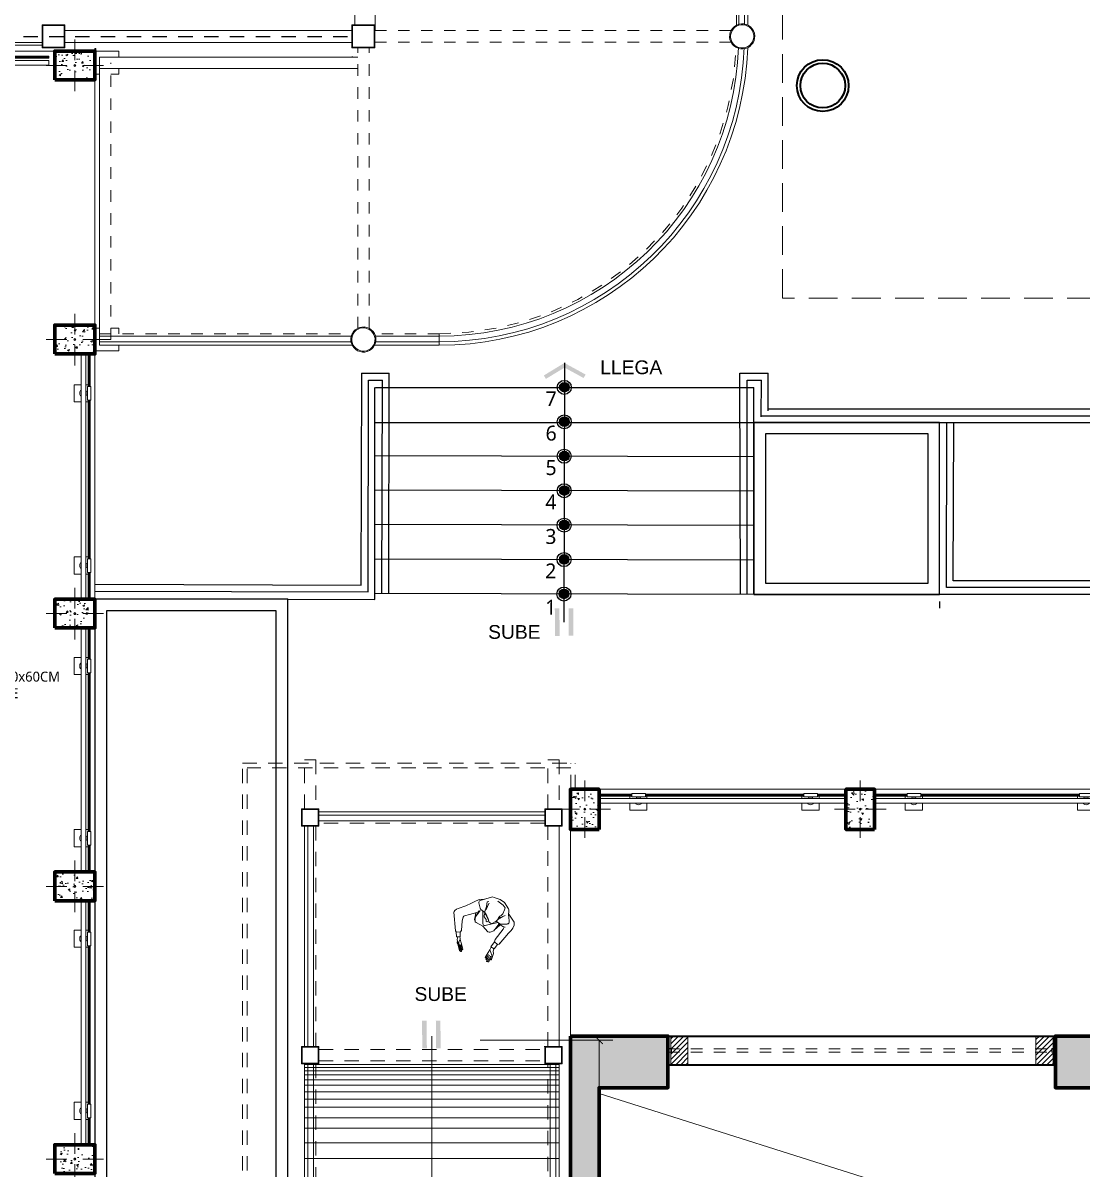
# Model space of a CAD drawing. Header units: metres. Extents: x 28 to 148, y 23 to 113.
# Drawn here: x 48.22 to 57.45, y 42.94 to 52.92 of the extents above; entities that cross this region are included whole.
import ezdxf
from ezdxf.enums import TextEntityAlignment as Align

# ---------------------------------------------------------------- set-up
doc = ezdxf.new("R2010")
doc.units = ezdxf.units.M
for name, pattern in [('CONTINUA', [0]), ('DASHED2', [0.375, 0.25, -0.125]), ('HIDDEN2', [0.1875, 0.125, -0.0625])]:
    doc.linetypes.add(name, pattern=pattern)
doc.layers.add('01', color=7, linetype='Continuous', lineweight=5, true_color=0xcc6600)
doc.layers.add('Structural - Combined_Pen_No__161', color=7, linetype='Continuous', lineweight=13, true_color=0x6a6a6a)
for name, color, linetype, lineweight in [('04', 135, 'Continuous', 40), ('A-FLOR-HRAL', 11, 'Continuous', 9), ('A-TRAZO', 7, 'Continuous', 5), ('COLUMNAS 50', 32, 'Continuous', 70), ('COLUMNETASSS', 211, 'Continuous', 20), ('cotas', 7, 'Continuous', 5), ('Equipamiento SR', 23, 'Continuous', 0), ('flechas', 180, 'Continuous', 15), ('GRAF-01', 142, 'Continuous', 13), ('GRAFO 0 BLANCO', 7, 'Continuous', 0), ('GRAFO 02', 7, 'Continuous', 20), ('letras sr', 7, 'Continuous', 5), ('linea 001', 252, 'Continuous', 0), ('MK-LINEAS GENERALES', 7, 'Continuous', 0), ('muro bajo', 191, 'Continuous', 40), ('Proyeccciones', 1, 'DASHED2', 18), ('proyecciones', 1, 'DASHED2', 5), ('Vanos', 140, 'Continuous', 5)]:
    doc.layers.add(name, color=color, linetype=linetype, lineweight=lineweight)
doc.styles.add('Generales', font='trebuc.ttf', dxfattribs={"height": 0.1})
doc.styles.add('GENERATED_STYLE_2', font='arial.ttf')
doc.styles.add('Roberto', font='arial.ttf', dxfattribs={"width": 1.5})
doc.styles.add('Santa Rosa 1 50', font='trebuc.ttf')
doc.dimstyles.new('1EJESB', dxfattribs={"dimscale": 0, "dimtxt": 0.13, "dimasz": 0.0655, "dimexe": 0.12, "dimexo": 0.12, "dimgap": 0.0755, "dimtad": 1, "dimzin": 4, "dimdsep": 46, "dimtxsty": 'Roberto', "dimblk": 'ARCHTICK', "dimcen": 0.065, "dimclrd": 7, "dimclre": 251, "dimclrt": 7, "dimaunit": 1, "dimadec": 0, "dimazin": 1, "dimtfac": 1, "dimtix": 1, "dimtofl": 0, "dimtmove": 0, "dimatfit": 3, "dimldrblk": 'ARROW', "dimfxl": 1, "dimtolj": 1, "dimtzin": 4, "dimlwd": 9, "dimlwe": 9, "dimarcsym": 0})

# ---------------------------------------------------------------- blocks, each defined once
blk = doc.blocks.new('mujerdepieplanta2')
for p, q in [((-0.026, 0.137), (-0.095, 0.113)), ((0.025, 0.137), (-0.026, 0.137)), ((0.081, 0.117), (0.025, 0.137)), ((0.099, 0.112), (0.081, 0.117)), ((0.171, 0.012), (0.099, 0.112)), ((-0.234, 0.021), (-0.241, -0.009)), ((-0.216, 0.043), (-0.234, 0.021)), ((-0.127, 0.075), (-0.216, 0.043)), ((-0.142, 0.058), (-0.176, 0.018)), ((-0.137, 0.06), (-0.142, 0.058)), ((-0.105, 0.105), (-0.137, 0.06)), ((-0.124, 0.075), (-0.127, 0.075)), ((-0.107, 0.043), (-0.097, 0.022)), ((-0.097, 0.022), (-0.082, -0.015)), ((-0.082, 0.001), (-0.079, -0.018)), ((-0.07, 0.082), (-0.079, 0.042)), ((-0.079, 0.042), (-0.077, 0.019)), ((-0.077, 0.019), (-0.072, 0.006)), ((-0.072, 0.006), (-0.072, -0.015)), ((-0.063, 0.103), (-0.07, 0.082)), ((-0.033, 0.11), (-0.063, 0.103)), ((0.032, 0.11), (-0.033, 0.11)), ((0.074, -0.015), (0.081, 0.006)), ((0.085, 0.019), (0.081, 0.006)), ((0.081, -0.018), (0.088, 0.001)), ((0.088, 0.042), (0.085, 0.019)), ((0.088, 0.001), (0.101, 0.022)), ((0.099, 0.055), (0.111, 0.043)), ((0.101, 0.022), (0.111, 0.043)), ((0.184, 0.013), (0.145, 0.05)), ((0.211, -0.034), (0.184, 0.013)), ((-0.241, -0.009), (-0.242, -0.037)), ((-0.242, -0.037), (-0.237, -0.075)), ((-0.237, -0.075), (-0.23, -0.215)), ((-0.176, -0.048), (-0.164, -0.054)), ((-0.174, -0.011), (-0.128, -0.049)), ((-0.174, -0.074), (-0.167, -0.052)), ((-0.171, -0.2), (-0.174, -0.074)), ((-0.164, -0.054), (-0.153, -0.056)), ((-0.132, -0.058), (-0.153, -0.056)), ((-0.132, -0.058), (-0.116, -0.065)), ((-0.11, -0.13), (-0.124, -0.062)), ((-0.116, -0.065), (-0.103, -0.055)), ((-0.115, -0.054), (-0.072, -0.054)), ((-0.11, -0.061), (-0.11, -0.105)), ((-0.11, -0.105), (-0.11, -0.13)), ((-0.079, -0.018), (-0.079, -0.022)), ((-0.079, -0.022), (-0.075, -0.034)), ((-0.072, -0.015), (-0.075, -0.024)), ((-0.075, -0.024), (-0.075, -0.034)), ((-0.075, -0.034), (-0.072, -0.054)), ((-0.072, -0.054), (-0.067, -0.065)), ((-0.067, -0.065), (-0.053, -0.101)), ((-0.053, -0.101), (-0.026, -0.103)), ((-0.026, -0.103), (0.014, -0.078)), ((0.004, -0.083), (-0.026, -0.103)), ((-0.016, -0.098), (-0.016, -0.098)), ((-0.016, -0.098), (-0.012, -0.098)), ((-0.016, -0.098), (-0.012, -0.098)), ((-0.012, -0.098), (-0.005, -0.112)), ((0.004, -0.083), (0.058, -0.051)), ((0.004, -0.083), (0.014, -0.078)), ((0.004, -0.112), (0.014, -0.098)), ((0.014, -0.078), (0.051, -0.061)), ((0.045, -0.092), (0.014, -0.098)), ((0.045, -0.092), (0.052, -0.082)), ((0.051, -0.061), (0.064, -0.059)), ((0.052, -0.082), (0.058, -0.068)), ((0.058, -0.068), (0.059, -0.06)), ((0.064, -0.059), (0.071, -0.048)), ((0.067, -0.054), (0.114, -0.054)), ((0.071, -0.048), (0.075, -0.034)), ((0.074, -0.015), (0.075, -0.024)), ((0.075, -0.024), (0.081, -0.018)), ((0.075, -0.024), (0.075, -0.034)), ((0.112, -0.066), (0.112, -0.105)), ((0.112, -0.13), (0.123, -0.078)), ((0.112, -0.105), (0.112, -0.13)), ((0.118, -0.142), (0.133, -0.109)), ((0.126, -0.101), (0.172, -0.158)), ((0.168, -0.015), (0.127, -0.049)), ((0.224, -0.061), (0.211, -0.034)), ((0.251, -0.113), (0.224, -0.061)), ((-0.231, -0.202), (-0.23, -0.215)), ((-0.23, -0.215), (-0.218, -0.226)), ((-0.179, -0.222), (-0.218, -0.226)), ((-0.179, -0.222), (-0.18, -0.282)), ((-0.179, -0.222), (-0.171, -0.2)), ((-0.11, -0.13), (-0.11, -0.142)), ((-0.11, -0.142), (-0.091, -0.173)), ((-0.071, -0.183), (0.001, -0.172)), ((-0.005, -0.112), (0.004, -0.112)), ((0.074, -0.183), (0.001, -0.172)), ((0.094, -0.173), (0.106, -0.168)), ((0.095, -0.173), (0.112, -0.142)), ((0.106, -0.168), (0.118, -0.142)), ((0.112, -0.13), (0.112, -0.142)), ((0.172, -0.158), (0.202, -0.198)), ((0.205, -0.216), (0.193, -0.251)), ((0.296, -0.179), (0.251, -0.113)), ((0.303, -0.195), (0.296, -0.179)), ((0.309, -0.215), (0.303, -0.195)), ((-0.241, -0.317), (-0.251, -0.347)), ((-0.226, -0.301), (-0.241, -0.317)), ((-0.237, -0.34), (-0.191, -0.31)), ((-0.217, -0.279), (-0.226, -0.301)), ((-0.218, -0.226), (-0.22, -0.279)), ((-0.22, -0.279), (-0.18, -0.282)), ((-0.194, -0.341), (-0.191, -0.31)), ((-0.191, -0.31), (-0.19, -0.304)), ((-0.19, -0.304), (-0.187, -0.282)), ((0.193, -0.251), (0.14, -0.328)), ((0.14, -0.328), (0.141, -0.349)), ((0.186, -0.367), (0.305, -0.234)), ((-0.251, -0.347), (-0.261, -0.376)), ((-0.261, -0.376), (-0.26, -0.381)), ((-0.26, -0.381), (-0.256, -0.384)), ((-0.256, -0.384), (-0.247, -0.366)), ((-0.247, -0.367), (-0.254, -0.41)), ((-0.254, -0.41), (-0.25, -0.413)), ((-0.25, -0.413), (-0.244, -0.413)), ((-0.247, -0.366), (-0.24, -0.346)), ((-0.244, -0.413), (-0.233, -0.356)), ((-0.238, -0.384), (-0.241, -0.414)), ((-0.241, -0.414), (-0.238, -0.418)), ((-0.238, -0.418), (-0.233, -0.418)), ((-0.233, -0.418), (-0.22, -0.356)), ((-0.226, -0.387), (-0.228, -0.405)), ((-0.228, -0.405), (-0.224, -0.408)), ((-0.224, -0.408), (-0.218, -0.408)), ((-0.218, -0.408), (-0.208, -0.354)), ((-0.211, -0.371), (-0.211, -0.396)), ((-0.211, -0.396), (-0.208, -0.4)), ((-0.208, -0.4), (-0.201, -0.396)), ((-0.201, -0.396), (-0.194, -0.341)), ((0.063, -0.443), (0.019, -0.48)), ((0.069, -0.427), (0.021, -0.466)), ((0.097, -0.405), (0.069, -0.427)), ((0.095, -0.433), (0.078, -0.451)), ((0.095, -0.433), (0.097, -0.405)), ((0.104, -0.396), (0.097, -0.405)), ((0.12, -0.422), (0.098, -0.444)), ((0.099, -0.443), (0.12, -0.422)), ((0.099, -0.45), (0.113, -0.429)), ((0.117, -0.388), (0.104, -0.396)), ((0.141, -0.349), (0.113, -0.384)), ((0.113, -0.384), (0.135, -0.403)), ((0.12, -0.422), (0.125, -0.413)), ((0.125, -0.413), (0.135, -0.403)), ((0.135, -0.403), (0.141, -0.408)), ((0.172, -0.371), (0.141, -0.349)), ((0.141, -0.408), (0.172, -0.371)), ((0.172, -0.371), (0.186, -0.367)), ((0.069, -0.447), (0.017, -0.49)), ((0.017, -0.49), (0.021, -0.494)), ((0.019, -0.48), (0.023, -0.484)), ((0.021, -0.466), (0.021, -0.47)), ((0.021, -0.47), (0.025, -0.474)), ((0.021, -0.494), (0.024, -0.497)), ((0.023, -0.484), (0.024, -0.485)), ((0.024, -0.497), (0.031, -0.492)), ((0.077, -0.452), (0.029, -0.49)), ((0.029, -0.49), (0.033, -0.494)), ((0.033, -0.494), (0.036, -0.497)), ((0.036, -0.497), (0.071, -0.47)), ((0.078, -0.451), (0.066, -0.465)), ((0.066, -0.465), (0.069, -0.47)), ((0.069, -0.47), (0.076, -0.467)), ((0.076, -0.467), (0.098, -0.444)), ((0.077, -0.452), (0.077, -0.452)), ((0.081, -0.462), (0.099, -0.45))]:
    blk.add_line(p, q)
blk.add_lwpolyline([(0.091, -0.054), (0.016, -0.151, -0.4886), (-0.015, -0.152), (-0.093, -0.054)], format="xyb")
for centre, start, end in [((-0.089, 0.094), 109.7468, 144.1623), ((-0.161, 0.005), 138.5763, 230.1944), ((0.155, 0), 309.8056, 35.8377), ((-0.115, -0.034), 230.1944, 270), ((0.114, -0.034), 270, 309.8056), ((-0.074, -0.163), 210.9638, 278.5308), ((0.077, -0.163), 261.6071, 330.4612), ((0.186, -0.21), 340.4633, 37.0928), ((0.29, -0.221), 318.2049, 16.0514)]:
    blk.add_arc(centre, 0.02, start, end)
blk = doc.blocks.new('columna pasillos')
at = {"layer": 'GRAFO 0 BLANCO'}
h = blk.add_hatch(dxfattribs=at)
h.set_pattern_fill('AR-CONC', color=256, scale=0.024, angle=-90)
h.set_pattern_definition([(320, (0, 0), (-0.015060515, -0.17214244), [0.018, -0.198]), (265, (0, 0), (0.18052611, 0.03330032), [0.0144, -0.1584]), (10.45144, (-0.00126, -0.01435), (0.1654656, -0.13884213), [0.01529765, -0.16827411]), (316.1842, (0.048, -7e-10), (-0.03972463, -0.25613792), [0.027, -0.297]), (6.63563, (0.0447, -0.02134), (0.23378846, -0.22431887), [0.02294648, -0.2524113]), (261.18416, (0.048, -7e-10), (0.23378846, -0.22431887), [0.0216, -0.2376]), (291, (0.036, -0.024), (-0.096628536, -0.14325769), [0.018, -0.198]), (236, (0.036, -0.024), (0.17403601, -0.05839568), [0.0144, -0.1584]), (341.45144, (0.02795, -0.03594), (0.07740747, -0.20165337), [0.01529765, -0.16827411]), (307.5, (0, 0), (0.079894525, -0.002918366), [0, -0.15648, 0, -0.1608, 0, -0.159]), (277.5, (0, 0), (0.09465881, -0.06313669), [0, -0.09168, 0, -0.15288, 0, -0.0606]), (237.5, (7e-10, 0.05352), (-0.005413171, -0.128117385), [0, -0.06, 0, -0.1872, 0, -0.2484]), (227.5, (1e-09, 0.07752), (0.024025194, -0.13996468), [0, -0.078, 0, -0.12432, 0, -0.1764])])
h.paths.add_polyline_path([(-235.5347, 35.024), (-235.7847, 35.024), (-235.7847, 34.674), (-235.5347, 34.674)])
h.paths.add_polyline_path([(-235.651, 34.849, -1), (-235.6684, 34.849, -1)], flags=16)
at = {"layer": 'COLUMNAS 50', "color": 1, "linetype": 'Continuous', "lineweight": 9}
for p, q in [((-235.6597, 35.099), (-235.6597, 34.919)), ((-235.7047, 34.849), (-235.8847, 34.849)), ((-235.6147, 34.849), (-235.4347, 34.849)), ((-235.6597, 34.779), (-235.6597, 34.599))]:
    blk.add_line(p, q, dxfattribs=at)
at = {"layer": 'COLUMNAS 50', "linetype": 'Continuous'}
blk.add_lwpolyline([(-235.7847, 35.024), (-235.5347, 35.024), (-235.5347, 34.674), (-235.7847, 34.674)], close=True, dxfattribs=at)
at = {"layer": 'COLUMNAS 50', "color": 1, "linetype": 'Continuous', "lineweight": 9}
blk.add_circle((-235.6597, 34.849), 0.00871, dxfattribs=at)
blk.add_point((-235.6597, 34.849), dxfattribs=at)
blk = doc.blocks.new('A$C193A7AE6')
at = {"layer": '01', "true_color": 0x636466}
h = blk.add_hatch(dxfattribs=at)
h.set_pattern_fill('ANSI31', color=251, scale=0.01, angle=-90)
h.set_pattern_definition([(315, (-134.044802, -149.728226), (0.0224506403, 0.0224506403), [])])
h.paths.add_polyline_path([(0, 0.15), (0, 0), (0.25, 0), (0.25, 0.15)])
at = {"layer": 'COLUMNETASSS'}
blk.add_lwpolyline([(0, 0.15), (0, 0), (0.25, 0), (0.25, 0.15)], close=True, dxfattribs=at)
blk = doc.blocks.new('_ArchTick')
at = {"color": 0, "linetype": 'ByBlock', "const_width": 0.15}
blk.add_lwpolyline([(-0.5, -0.5), (0.5, 0.5)], dxfattribs=at)
blk = doc.blocks.new('*D150')
at = {"layer": 'Defpoints', "color": 0, "transparency": 16777216}
for p in [(52.0864, 44.0621), (53.243, 44.0621), (52.0864, 35.9154)]:
    blk.add_point(p, dxfattribs=at)
at = {"layer": 'GRAFO 0 BLANCO', "color": 251, "linetype": 'CONTINUA', "lineweight": 9, "transparency": 16777216}
for p, q in [((52.2064, 44.0621), (53.363, 44.0621)), ((52.2064, 35.9154), (53.363, 35.9154))]:
    blk.add_line(p, q, dxfattribs=at)
at = {"layer": 'GRAFO 0 BLANCO', "color": 7, "linetype": 'CONTINUA', "lineweight": 9, "transparency": 16777216}
blk.add_line((53.243, 35.9154), (53.243, 44.0621), dxfattribs=at)
at = {"layer": 'GRAFO 0 BLANCO', "color": 7, "lineweight": 9, "transparency": 16777216, "xscale": 0.0655, "yscale": 0.0655, "zscale": 0.0655}
for p, rotation in [((53.243, 44.0621), 90), ((53.243, 35.9154), 270)]:
    blk.add_blockref('_ArchTick', p, dxfattribs=dict(at, rotation=rotation))
at = {"layer": 'GRAFO 0 BLANCO', "color": 7, "lineweight": 30, "transparency": 16777216, "insert": (53.1011, 39.9887), "char_height": 0.13, "attachment_point": 5, "rotation": 90, "style": 'Roberto'}
blk.add_mtext('\\A1;8.15', dxfattribs=at)
blk = doc.blocks.new('ARROW')
at = {"layer": 'cotas', "color": 1, "ltscale": 0.5}
blk.add_line((2.5, 0), (-2.5, 0), dxfattribs=at)
at = {"layer": 'cotas', "const_width": 0.635}
blk.add_lwpolyline([(-0.32, 0, 1), (0.32, 0, 1)], format="xyb", close=True, dxfattribs=at)
blk = doc.blocks.new('Barandilla - 50 x 12mm-V28-Nivel 1')
at = {"layer": 'A-FLOR-HRAL'}
for p, q in [((-26.6, 93), (-88, 93)), ((-88, 93), (-88, 18.2)), ((-88, 18.2), (-88, -56.6)), ((34.1, 93), (13.1, 93)), ((24.9, 2.6), (25.1, 33.6)), ((27, 79.4), (57, 79.4)), ((27, 79.4), (27, -39.6)), ((57, 79.4), (57, -39.6)), ((-88, -56.6), (-26.6, -56.6)), ((13, -56.6), (34.1, -56.6)), ((57, -39.6), (27, -39.6))]:
    blk.add_line(p, q, dxfattribs=at)
for centre, radius, start, end in [((-0.6, 18.2), 39.4, 144.03454, 215.40425), ((-19.3, -77.8), 119.9, 93.50987, 96.31867), ((-19.3, -77.8), 119.9, 68.28199, 74.22968), ((-18.3, 114.4), 119.9, 285.29478, 291.1568), ((-18.3, 114.4), 119.9, 263.12012, 266.04183)]:
    blk.add_arc(centre, radius, start, end, dxfattribs=at)
blk = doc.blocks.new('Barandilla - 50 x 12mm-V29-Nivel 1')
at = {"layer": 'A-FLOR-HRAL'}
for p, q in [((-26.8, 93), (-88, 93)), ((-88, 93), (-88, 18.2)), ((-88, 18.2), (-88, -56.6)), ((34.1, 93), (13.2, 93)), ((24.9, 2.6), (25.1, 33.6)), ((27, 79.4), (57, 79.4)), ((27, 79.4), (27, -39.6)), ((57, 79.4), (57, -39.6)), ((-88, -56.6), (-26.8, -56.6)), ((13.2, -56.6), (34.1, -56.6)), ((57, -39.6), (27, -39.6))]:
    blk.add_line(p, q, dxfattribs=at)
for centre, radius, start, end in [((-0.6, 18.2), 39.4, 144.03454, 215.40425), ((-19.3, -77.8), 119.9, 93.58403, 96.31867), ((-18.3, 114.4), 119.9, 285.37611, 291.1568), ((-19.3, -77.8), 119.9, 68.28199, 74.15247), ((-18.3, 114.4), 119.9, 263.12012, 265.9625)]:
    blk.add_arc(centre, radius, start, end, dxfattribs=at)
blk = doc.blocks.new('Barandilla - Barandilla-637787-Nivel 1')
at = {"layer": 'A-FLOR-HRAL'}
for p, q in [((36366.9, 44337.6), (35746.2, 44337.6)), ((36366.9, 44329.6), (35746.2, 44329.6)), ((36366.9, 44328.1), (35746.2, 44328.1)), ((37866.9, 44337.6), (36485.8, 44337.6)), ((37866.9, 44329.6), (36485.8, 44329.6)), ((37866.9, 44328.1), (36485.8, 44328.1)), ((38646.2, 44337.6), (37985.8, 44337.6)), ((38646.2, 44329.6), (37985.8, 44329.6)), ((38646.2, 44328.1), (37985.8, 44328.1)), ((38646.2, 44337.6), (38646.2, 44329.6)), ((38646.2, 44329.6), (38646.2, 44328.1)), ((38646.2, 44328.1), (38646.2, 44320.1)), ((36366.9, 44320.1), (35746.2, 44320.1)), ((38646.2, 44299.2), (35746.2, 44299.2)), ((35746.2, 44259.2), (38646.2, 44259.2)), ((37866.9, 44320.1), (36485.8, 44320.1)), ((38646.2, 44320.1), (37985.8, 44320.1)), ((38646.2, 44299.2), (38646.2, 44259.2))]:
    blk.add_line(p, q, dxfattribs=at)
at = {"rotation": 89.99999999999984}
for name, p in [('Barandilla - 50 x 12mm-V28-Nivel 1', (36446.2, 44286)), ('Barandilla - 50 x 12mm-V29-Nivel 1', (37946.2, 44286))]:
    blk.add_blockref(name, p, dxfattribs=at)
blk = doc.blocks.new('Barandilla - 50 x 12mm-V42-Nivel 2')
at = {"layer": 'A-FLOR-HRAL'}
for p, q in [((-26.7, 93), (-88, 93)), ((-88, 93), (-88, 18.2)), ((-88, 18.2), (-88, -56.6)), ((34.1, 93), (13.2, 93)), ((24.9, 2.6), (25.1, 33.6)), ((27, 79.4), (57, 79.4)), ((27, 79.4), (27, -39.6)), ((57, 79.4), (57, -39.6)), ((-88, -56.6), (-26.7, -56.6)), ((13.2, -56.6), (34.1, -56.6)), ((57, -39.6), (27, -39.6))]:
    blk.add_line(p, q, dxfattribs=at)
for centre, radius, start, end in [((-0.6, 18.2), 39.4, 144.03454, 215.40425), ((-19.3, -77.8), 119.9, 93.54105, 96.31867), ((-18.3, 114.4), 119.9, 285.37611, 291.1568), ((-19.3, -77.8), 119.9, 68.28199, 74.15247), ((-18.3, 114.4), 119.9, 263.12012, 266.01246)]:
    blk.add_arc(centre, radius, start, end, dxfattribs=at)
blk = doc.blocks.new('Barandilla - 50 x 12mm-V43-Nivel 2')
at = {"layer": 'A-FLOR-HRAL'}
for p, q in [((-26.8, 93), (-88, 93)), ((-88, 93), (-88, 18.2)), ((-88, 18.2), (-88, -56.6)), ((34.1, 93), (13.1, 93)), ((24.9, 2.6), (25.1, 33.6)), ((27, 79.4), (57, 79.4)), ((27, 79.4), (27, -39.6)), ((57, 79.4), (57, -39.6)), ((-88, -56.6), (-26.8, -56.6)), ((13.1, -56.6), (34.1, -56.6)), ((57, -39.6), (27, -39.6))]:
    blk.add_line(p, q, dxfattribs=at)
for centre, radius, start, end in [((-0.6, 18.2), 39.4, 144.03454, 215.40425), ((-19.3, -77.8), 119.9, 93.58403, 96.31867), ((-19.3, -77.8), 119.9, 68.28199, 74.20916), ((-18.3, 114.4), 119.9, 285.32537, 291.1568), ((-18.3, 114.4), 119.9, 263.12012, 265.9625)]:
    blk.add_arc(centre, radius, start, end, dxfattribs=at)
blk = doc.blocks.new('Barandilla - Barandilla-596070-Nivel 2')
at = {"layer": 'A-FLOR-HRAL'}
for p, q in [((45836.7, 37913.8), (46121.1, 37913.8)), ((45836.7, 37905.8), (46121.1, 37905.8)), ((45836.7, 37904.3), (46121.1, 37904.3)), ((45836.7, 37896.3), (46121.1, 37896.3)), ((47984.8, 37875.4), (45836.7, 37875.4)), ((45836.7, 37835.4), (47984.8, 37835.4)), ((46240.1, 37913.8), (47621.1, 37913.8)), ((46240.1, 37905.8), (47621.1, 37905.8)), ((46240.1, 37904.3), (47621.1, 37904.3)), ((46240.1, 37896.3), (47621.1, 37896.3)), ((47740.1, 37913.8), (47984.8, 37913.8)), ((47740.1, 37905.8), (47984.8, 37905.8)), ((47740.1, 37904.3), (47984.8, 37904.3)), ((47740.1, 37896.3), (47984.8, 37896.3)), ((47984.8, 37913.8), (47984.8, 37905.8)), ((47984.8, 37905.8), (47984.8, 37904.3)), ((47984.8, 37904.3), (47984.8, 37896.3)), ((47984.8, 37875.4), (47984.8, 37835.4))]:
    blk.add_line(p, q, dxfattribs=at)
at = {"extrusion": (0, 0, -1), "zscale": -1, "rotation": 90.00000000000021}
for name, p in [('Barandilla - 50 x 12mm-V43-Nivel 2', (-46160.8, 37862.2)), ('Barandilla - 50 x 12mm-V42-Nivel 2', (-47660.8, 37862.2))]:
    blk.add_blockref(name, p, dxfattribs=at)
blk = doc.blocks.new('Barandilla - Barandilla-596087-Nivel 2')
at = {"layer": 'A-FLOR-HRAL'}
for p, q in [((43436.7, 37913.8), (43721.1, 37913.8)), ((43436.7, 37905.8), (43721.1, 37905.8)), ((43436.7, 37904.3), (43721.1, 37904.3)), ((43436.7, 37896.3), (43721.1, 37896.3)), ((45584.8, 37875.4), (43436.7, 37875.4)), ((43436.7, 37835.4), (45584.8, 37835.4)), ((43840.1, 37913.8), (45221.1, 37913.8)), ((43840.1, 37905.8), (45221.1, 37905.8)), ((43840.1, 37904.3), (45221.1, 37904.3)), ((43840.1, 37896.3), (45221.1, 37896.3)), ((45340.1, 37913.8), (45584.8, 37913.8)), ((45340.1, 37905.8), (45584.8, 37905.8)), ((45340.1, 37904.3), (45584.8, 37904.3)), ((45340.1, 37896.3), (45584.8, 37896.3)), ((45584.8, 37913.8), (45584.8, 37905.8)), ((45584.8, 37905.8), (45584.8, 37904.3)), ((45584.8, 37904.3), (45584.8, 37896.3)), ((45584.8, 37875.4), (45584.8, 37835.4))]:
    blk.add_line(p, q, dxfattribs=at)
at = {"extrusion": (0, 0, -1), "zscale": -1, "rotation": 90.00000000000021}
for name, p in [('Barandilla - 50 x 12mm-V43-Nivel 2', (-43760.8, 37862.2)), ('Barandilla - 50 x 12mm-V42-Nivel 2', (-45260.8, 37862.2))]:
    blk.add_blockref(name, p, dxfattribs=at)
blk = doc.blocks.new('Barandilla - 50 x 12mm-V13-Nivel 2')
at = {"layer": 'A-FLOR-HRAL'}
for p, q in [((-26.7, 93), (-88, 93)), ((-88, 93), (-88, 18.2)), ((-88, 18.2), (-88, -56.6)), ((34.1, 93), (13.2, 93)), ((24.9, 2.6), (25.1, 33.6)), ((27, 79.4), (57, 79.4)), ((27, 79.4), (27, -39.6)), ((57, 79.4), (57, -39.6)), ((-88, -56.6), (-26.7, -56.6)), ((13.2, -56.6), (34.1, -56.6)), ((57, -39.6), (27, -39.6))]:
    blk.add_line(p, q, dxfattribs=at)
for centre, radius, start, end in [((-0.6, 18.2), 39.4, 144.03454, 215.40425), ((-19.3, -77.8), 119.9, 93.54236, 96.31867), ((-18.3, 114.4), 119.9, 285.37611, 291.1568), ((-19.3, -77.8), 119.9, 68.28199, 74.15247), ((-18.3, 114.4), 119.9, 263.12012, 266.01122)]:
    blk.add_arc(centre, radius, start, end, dxfattribs=at)
blk = doc.blocks.new('Barandilla - 50 x 12mm-V14-Nivel 2')
at = {"layer": 'A-FLOR-HRAL'}
for p, q in [((-26.8, 93), (-88, 93)), ((-88, 93), (-88, 18.2)), ((-88, 18.2), (-88, -56.6)), ((34.1, 93), (13.1, 93)), ((24.9, 2.6), (25.1, 33.6)), ((27, 79.4), (57, 79.4)), ((27, 79.4), (27, -39.6)), ((57, 79.4), (57, -39.6)), ((-88, -56.6), (-26.8, -56.6)), ((13.1, -56.6), (34.1, -56.6)), ((57, -39.6), (27, -39.6))]:
    blk.add_line(p, q, dxfattribs=at)
for centre, radius, start, end in [((-0.6, 18.2), 39.4, 144.03454, 215.40425), ((-19.3, -77.8), 119.9, 93.58403, 96.31867), ((-19.3, -77.8), 119.9, 68.28199, 74.20794), ((-18.3, 114.4), 119.9, 285.32666, 291.1568), ((-18.3, 114.4), 119.9, 263.12012, 265.9625)]:
    blk.add_arc(centre, radius, start, end, dxfattribs=at)
blk = doc.blocks.new('Barandilla - Barandilla-559761-Nivel 2')
at = {"layer": 'A-FLOR-HRAL'}
for p, q in [((44611.7, 64680.8), (44611.7, 62555.8)), ((44651.7, 62555.8), (44651.7, 64680.8)), ((44672.6, 64407.9), (44672.6, 64680.8)), ((44680.5, 64407.9), (44680.5, 64680.8)), ((44682.1, 64407.9), (44682.1, 64680.8)), ((44690.1, 64407.9), (44690.1, 64680.8)), ((44672.6, 62907.9), (44672.6, 64288.9)), ((44680.5, 62907.9), (44680.5, 64288.9)), ((44682.1, 62907.9), (44682.1, 64288.9)), ((44690.1, 62907.9), (44690.1, 64288.9)), ((44672.6, 62555.8), (44672.6, 62788.9)), ((44680.5, 62555.8), (44680.5, 62788.9)), ((44682.1, 62555.8), (44682.1, 62788.9)), ((44690.1, 62555.8), (44690.1, 62788.9))]:
    blk.add_line(p, q, dxfattribs=at)
at = {"extrusion": (0, 0, -1), "zscale": -1, "rotation": 180}
for name, p in [('Barandilla - 50 x 12mm-V14-Nivel 2', (-44638.4, 64368.3)), ('Barandilla - 50 x 12mm-V13-Nivel 2', (-44638.4, 62868.3))]:
    blk.add_blockref(name, p, dxfattribs=at)
blk = doc.blocks.new('A$Cc5122029')
at = {"layer": '04', "linetype": 'Continuous'}
for radius in [0.225, 0.195]:
    blk.add_circle((0, 0), radius, dxfattribs=at)

msp = doc.modelspace()

# ---------------------------------------------------------------- hatches: boundary and pattern name
at = {"true_color": 0x939598}
for points in [[(53.1249, 49.8606), (53.1081, 49.8299), (52.9416, 49.921), (52.7795, 49.8224), (52.7613, 49.8523), (52.9407, 49.9614)], [(52.9707, 49.7796, 1), (52.911, 49.7205, 1)], [(52.9113, 49.7799, 1), (52.9704, 49.7203, 1)], [(52.9707, 49.4796, 1), (52.911, 49.4205, 1)], [(52.9113, 49.4799, 1), (52.9704, 49.4203, 1)], [(52.9698, 49.1796, 1), (52.9102, 49.1205, 1)], [(52.9104, 49.1799, 1), (52.9696, 49.1203, 1)], [(52.9697, 48.8796, 1), (52.9101, 48.8205, 1)], [(52.9103, 48.8799, 1), (52.9695, 48.8203, 1)], [(52.969, 48.5796, 1), (52.9093, 48.5205, 1)], [(52.9096, 48.5799, 1), (52.9687, 48.5203, 1)], [(52.9682, 48.2796, 1), (52.9086, 48.2205, 1)], [(52.9088, 48.2799, 1), (52.968, 48.2203, 1)], [(52.9675, 47.9798, 1), (52.9078, 47.9206, 1)], [(52.9081, 47.98, 1), (52.9672, 47.9204, 1)]]:
    msp.add_hatch(color=252, dxfattribs=at).paths.add_polyline_path(points)
h = msp.add_hatch(color=252, dxfattribs=at)
h.paths.add_polyline_path([(52.857, 47.8238), (52.897, 47.8242), (52.8989, 47.5842), (52.8589, 47.5839)])
h.paths.add_polyline_path([(52.977, 47.8248), (53.017, 47.8251), (53.0189, 47.5851), (52.9789, 47.5848)])
h = msp.add_hatch(color=252, dxfattribs=at)
h.paths.add_polyline_path([(52.857, 47.8238), (52.897, 47.8242), (52.8989, 47.5842), (52.8589, 47.5839)])
h.paths.add_polyline_path([(52.977, 47.8248), (53.017, 47.8251), (53.0189, 47.5851), (52.9789, 47.5848)])
at = {"layer": 'flechas'}
h = msp.add_hatch(color=256, dxfattribs=at)
h.paths.add_polyline_path([(51.7003, 44.2317), (51.7403, 44.232), (51.7421, 43.992), (51.7021, 43.9917)])
h.paths.add_polyline_path([(51.8203, 44.2326), (51.8603, 44.233), (51.8621, 43.993), (51.8221, 43.9926)])
h = msp.add_hatch(color=256, dxfattribs=at)
h.paths.add_polyline_path([(51.7003, 44.2317), (51.7403, 44.232), (51.7421, 43.992), (51.7021, 43.9917)])
h.paths.add_polyline_path([(51.8203, 44.2326), (51.8603, 44.233), (51.8621, 43.993), (51.8221, 43.9926)])
at = {"layer": 'GRAFO 0 BLANCO', "true_color": 0x939598}
h = msp.add_hatch(color=252, dxfattribs=at)
h.dxf.hatch_style = 1
h.paths.add_polyline_path([(53.843, 43.6491), (53.243, 43.6491), (53.243, 41.5991), (52.993, 41.5991), (52.993, 44.0991), (53.843, 44.0991)])
h = msp.add_hatch(color=252, dxfattribs=at)
h.dxf.hatch_style = 1
h.paths.add_polyline_path([(58.618, 43.6491), (58.618, 44.0991), (57.218, 44.0991), (57.218, 43.6491)])

# ---------------------------------------------------------------- linework, layer by layer
at = {"color": 251, "linetype": 'HIDDEN2', "lineweight": -3, "true_color": 0x636466}
msp.add_line((51.0517, 52.8029), (44.4368, 52.8029), dxfattribs=at)
at = {"color": 252, "true_color": 0x939598}
for p, q in [((52.9379, 47.7045), (52.9432, 49.9611)), ((51.1698, 48.0272), (51.1749, 49.8721)), ((51.1741, 49.8721), (51.4149, 49.8715)), ((51.2296, 47.9671), (51.2347, 49.812)), ((51.2339, 49.812), (51.3547, 49.8116)), ((51.4096, 47.9515), (51.4149, 49.8715)), ((54.4743, 47.9515), (54.4696, 49.8721)), ((54.4696, 49.8721), (54.717, 49.8715)), ((54.5343, 47.9516), (54.5343, 49.812)), ((54.5343, 49.812), (54.6569, 49.8116)), ((54.7161, 49.5429), (54.717, 49.8715)), ((51.2896, 47.9024), (51.2896, 49.7473)), ((51.2937, 49.7473), (54.5917, 49.7473)), ((51.3496, 47.9516), (51.3547, 49.8116)), ((54.5917, 47.9486), (54.5917, 49.7473)), ((54.656, 49.4929), (54.6569, 49.8116)), ((75.2595, 49.5582), (54.7162, 49.5582)), ((51.2934, 49.4429), (90.8571, 49.4429)), ((75.2595, 49.4982), (54.656, 49.4982)), ((56.269, 48.0042), (56.2729, 49.4429)), ((56.3291, 48.0642), (56.3329, 49.4429)), ((48.8507, 48.0336), (51.1698, 48.0272)), ((74.963, 48.0642), (56.3291, 48.0642)), ((48.8505, 47.9736), (51.2296, 47.9671)), ((74.843, 47.9442), (54.5917, 47.9442)), ((74.903, 48.0042), (56.269, 48.0042)), ((56.209, 47.8842), (56.209, 47.8242))]:
    msp.add_line(p, q, dxfattribs=at)
for points in [[(54.5917, 47.9442), (56.209, 47.9442), (56.209, 49.4429), (54.5917, 49.4429)], [(54.6917, 48.0442), (56.109, 48.0442), (56.109, 49.3429), (54.6917, 49.3429)], [(48.8503, 33.3779), (50.5297, 33.3779), (50.5297, 47.9029), (48.8503, 47.9029)], [(48.9503, 33.4779), (50.4297, 33.4779), (50.4297, 47.8029), (48.9503, 47.8029)]]:
    msp.add_lwpolyline(points, close=True, dxfattribs=at)
for points in [[(51.2929, 49.1564), (54.5917, 49.1473)], [(51.2921, 48.8564), (54.5917, 48.8473)], [(51.2913, 48.5564), (54.5917, 48.5473)], [(51.2905, 48.2564), (54.5917, 48.2473)], [(51.2897, 47.9552), (54.5917, 47.9486)], [(50.5331, 47.9029), (51.2896, 47.9024)]]:
    msp.add_lwpolyline(points, dxfattribs=at)
for centre, radius in [((52.9395, 49.7487), 0.061), ((52.9408, 49.7501), 0.042), ((52.9408, 49.7501), 0.042), ((52.9395, 49.4487), 0.061), ((52.9408, 49.4501), 0.042), ((52.9408, 49.4501), 0.042), ((52.9387, 49.1487), 0.061), ((52.94, 49.1501), 0.042), ((52.94, 49.1501), 0.042), ((52.9386, 48.8487), 0.061), ((52.9399, 48.8501), 0.042), ((52.9399, 48.8501), 0.042), ((52.9378, 48.5487), 0.061), ((52.9391, 48.5501), 0.042), ((52.9391, 48.5501), 0.042), ((52.9371, 48.2487), 0.061), ((52.9384, 48.2501), 0.042), ((52.9384, 48.2501), 0.042), ((52.9363, 47.9489), 0.061), ((52.9376, 47.9502), 0.042), ((52.9376, 47.9502), 0.042)]:
    msp.add_circle(centre, radius, dxfattribs=at)
at = {"layer": 'A-TRAZO'}
msp.add_line((51.7823, 32.411), (51.7853, 44.0968), dxfattribs=at)
at = {"layer": 'A-TRAZO', "color": 251, "true_color": 0x636466}
for p, q in [((52.8953, 43.852), (50.6753, 43.852)), ((52.8953, 43.8263), (50.6753, 43.8263)), ((52.8953, 43.7971), (50.6753, 43.7971)), ((52.8953, 43.7613), (50.6753, 43.7613)), ((52.8953, 43.7174), (50.6753, 43.7174)), ((52.8953, 43.6701), (50.6753, 43.6701)), ((52.8953, 43.6128), (50.6753, 43.6128)), ((52.8953, 43.5504), (50.6753, 43.5504)), ((52.8953, 43.4783), (50.6753, 43.4783)), ((52.8953, 43.3869), (50.6753, 43.3869)), ((52.8953, 43.2975), (50.6753, 43.2975)), ((52.8953, 43.1687), (50.6753, 43.1687)), ((52.8953, 43.0335), (50.6753, 43.0335))]:
    msp.add_line(p, q, dxfattribs=at)
at = {"layer": 'COLUMNAS 50', "linetype": 'Continuous'}
for points in [[(52.993, 44.0991), (52.993, 41.5991), (53.243, 41.5991), (53.243, 43.6491), (53.843, 43.6491), (53.843, 44.0991)], [(58.618, 44.0991), (57.218, 44.0991), (57.218, 43.6491), (58.618, 43.6491)]]:
    msp.add_lwpolyline(points, close=True, dxfattribs=at)
at = {"layer": 'Equipamiento SR'}
msp.add_line((53.243, 43.5991), (81.218, 34.748), dxfattribs=at)
at = {"layer": 'GRAFO 0 BLANCO'}
for p, q in [((51.2912, 56.0554), (51.2912, 52.8554)), ((54.4592, 56.0079), (54.4592, 52.903)), ((54.5092, 56.0079), (54.5092, 52.903)), ((54.5392, 56.0079), (54.5392, 52.903)), ((45.8393, 52.7304), (48.3893, 52.7304)), ((51.0893, 52.752), (48.5893, 52.752)), ((48.5003, 52.6779), (45.4877, 52.6779)), ((48.8893, 50.1154), (48.8893, 52.6254)), ((48.8503, 52.4279), (48.8503, 50.2904)), ((48.8893, 50.1954), (51.0917, 50.1954)), ((48.8893, 50.1454), (51.0917, 50.1454)), ((48.8893, 50.1154), (51.0917, 50.1154)), ((86.5894, 46.2491), (53.243, 46.2491)), ((52.993, 45.8991), (52.993, 44.0991))]:
    msp.add_line(p, q, dxfattribs=at)
for radius in [2.6096, 2.6596, 2.6896]:
    msp.add_arc((51.8496, 52.8051), radius, 270.00748, 357.90971, dxfattribs=at)
at = {"layer": 'GRAFO 02'}
for p, q in [((48.8503, 38.4029), (48.8503, 50.0404)), ((52.7703, 46.0529), (50.8003, 46.0529)), ((52.7703, 46.0229), (50.8003, 46.0229)), ((50.6753, 45.9279), (50.6753, 44.0079)), ((50.7053, 45.9279), (50.7053, 44.0079)), ((50.7553, 45.9279), (50.7553, 44.0079)), ((52.7703, 45.9729), (50.8003, 45.9729)), ((52.8953, 44.0079), (52.8953, 45.9279)), ((50.6753, 43.8579), (50.6753, 40.4479)), ((50.7053, 43.8579), (50.7053, 40.4479)), ((50.7553, 43.8579), (50.7553, 40.4479)), ((52.8153, 43.8579), (52.8153, 40.4479)), ((52.8653, 43.8579), (52.8653, 40.4479)), ((52.8953, 43.8579), (52.8953, 40.4479))]:
    msp.add_line(p, q, dxfattribs=at)
at = {"layer": 'linea 001'}
for p, q in [((52.7656, 44.0364), (52.7644, 44.0364)), ((52.766, 44.0072), (52.7644, 44.0072))]:
    msp.add_line(p, q, dxfattribs=at)
at = {"layer": 'MK-LINEAS GENERALES', "color": 7, "linetype": 'Continuous'}
for p, q in [((51.1143, 56.0054), (51.1143, 52.9054)), ((48.5893, 52.9054), (48.3893, 52.9054)), ((48.3893, 52.9054), (48.3893, 52.7054)), ((48.3953, 52.8994), (48.3953, 52.7114)), ((48.5833, 52.8994), (48.3953, 52.8994)), ((48.5833, 52.7554), (48.5833, 52.8994)), ((48.5893, 52.7554), (48.5893, 52.9054)), ((51.0893, 52.8554), (48.5893, 52.8554)), ((51.2893, 52.9054), (51.0893, 52.9054)), ((51.0893, 52.9054), (51.0893, 52.7054)), ((51.2833, 52.8994), (51.0953, 52.8994)), ((51.0953, 52.8994), (51.0953, 52.7114)), ((51.2833, 52.7554), (51.2833, 52.8994)), ((51.2893, 52.7554), (51.2893, 52.9054)), ((48.3893, 52.752), (45.8393, 52.752)), ((48.3953, 52.7114), (48.5833, 52.7114)), ((48.5833, 52.7114), (48.5833, 52.7554)), ((48.5893, 52.7054), (48.5893, 52.7554)), ((51.0953, 52.7114), (51.2833, 52.7114)), ((51.2833, 52.7114), (51.2833, 52.7554)), ((51.2893, 52.7054), (51.2893, 52.7554)), ((48.5893, 52.7054), (48.3893, 52.7054)), ((48.8503, 52.4504), (48.8503, 52.7004)), ((48.8503, 52.7004), (48.8593, 52.7004)), ((48.8593, 52.4504), (48.8593, 52.7004)), ((49.0593, 52.6754), (48.8593, 52.6754)), ((48.8893, 52.6254), (51.1393, 52.6254)), ((49.0593, 52.6254), (49.0593, 52.6754)), ((51.2893, 52.7054), (51.0893, 52.7054)), ((51.0983, 52.6264), (51.0893, 52.6264)), ((48.8893, 52.5254), (51.1393, 52.5254)), ((49.0593, 52.4754), (49.0593, 52.5254)), ((48.8503, 52.4504), (48.8593, 52.4504)), ((48.8593, 52.4754), (48.8893, 52.4754)), ((48.9893, 52.4754), (49.0593, 52.4754)), ((48.8503, 50.0404), (48.8503, 50.2904)), ((48.8503, 50.2904), (48.8593, 50.2904)), ((48.8593, 50.0404), (48.8593, 50.2904)), ((48.8893, 50.2654), (48.8593, 50.2654)), ((49.0593, 50.2654), (48.9893, 50.2654)), ((49.0593, 50.2154), (49.0593, 50.2654)), ((48.9893, 50.1654), (48.8893, 50.1654)), ((49.0593, 50.0654), (49.0593, 50.1154)), ((51.8499, 50.1954), (51.2868, 50.1954)), ((51.8499, 50.1454), (51.2868, 50.1454)), ((51.8499, 50.1154), (51.2868, 50.1154)), ((48.8503, 50.0404), (48.8593, 50.0404)), ((48.8593, 50.0654), (49.0593, 50.0654)), ((50.6503, 45.9279), (50.6503, 46.0779)), ((50.6503, 46.0779), (50.8003, 46.0779)), ((50.6563, 46.0719), (50.7943, 46.0719)), ((50.6563, 45.9339), (50.6563, 46.0719)), ((50.7943, 46.0719), (50.7943, 45.9339)), ((50.8003, 46.0779), (50.8003, 45.9279)), ((52.7703, 45.9279), (52.7703, 46.0779)), ((52.7703, 46.0779), (52.9203, 46.0779)), ((52.7763, 46.0719), (52.9143, 46.0719)), ((52.7763, 45.9339), (52.7763, 46.0719)), ((52.9143, 46.0719), (52.9143, 45.9339)), ((52.9203, 46.0779), (52.9203, 45.9279)), ((50.8003, 45.9279), (50.6503, 45.9279)), ((50.7943, 45.9339), (50.6563, 45.9339)), ((52.9203, 45.9279), (52.7703, 45.9279)), ((52.9143, 45.9339), (52.7763, 45.9339)), ((50.6503, 43.8579), (50.6503, 44.0079)), ((50.6503, 44.0079), (50.8003, 44.0079)), ((50.6563, 44.0019), (50.7943, 44.0019)), ((50.6563, 43.8639), (50.6563, 44.0019)), ((50.7943, 44.0019), (50.7943, 43.8639)), ((50.8003, 44.0079), (50.8003, 43.8579)), ((52.7703, 43.8579), (52.7703, 44.0079)), ((52.7703, 44.0079), (52.9203, 44.0079)), ((52.7763, 44.0019), (52.9143, 44.0019)), ((52.7763, 43.8639), (52.7763, 44.0019)), ((52.9143, 44.0019), (52.9143, 43.8639)), ((52.9203, 44.0079), (52.9203, 43.8579)), ((50.8003, 43.8579), (50.6503, 43.8579)), ((50.7943, 43.8639), (50.6563, 43.8639)), ((52.9203, 43.8579), (52.7703, 43.8579)), ((52.9143, 43.8639), (52.7763, 43.8639))]:
    msp.add_line(p, q, dxfattribs=at)
for centre, radius, start, end in [((54.4893, 52.8054), 0.1096, 296.11889, 296.06524), ((54.4893, 52.8054), 0.1013, 298.64302, 298.5827), ((51.1893, 50.1654), 0.1096, 332.86561, 332.82024), ((51.1893, 50.1654), 0.1013, 330.447, 330.39995)]:
    msp.add_arc(centre, radius, start, end, dxfattribs=at)
at = {"layer": 'muro bajo', "linetype": 'Continuous'}
msp.add_line((53.843, 44.0991), (57.218, 44.0991), dxfattribs=at)
msp.add_lwpolyline([(53.843, 43.8491), (57.218, 43.8491)], dxfattribs=at)
at = {"layer": 'Proyeccciones', "linetype": 'DASHED2', "lineweight": 9, "ltscale": 0.4}
for p, q in [((54.4393, 56.0079), (54.4393, 52.903)), ((54.3917, 52.8554), (51.2833, 52.8554)), ((54.3917, 52.7554), (51.2833, 52.7554)), ((51.1393, 50.263), (51.1393, 52.7054)), ((51.2393, 50.263), (51.2393, 52.7054)), ((48.9893, 50.1654), (48.9893, 52.5754)), ((48.8893, 50.2154), (51.0917, 50.2154)), ((51.85, 50.2154), (51.2774, 50.2154))]:
    msp.add_line(p, q, dxfattribs=at)
at = {"layer": 'Proyeccciones'}
msp.add_line((51.85, 50.2154), (51.8499, 50.1154), dxfattribs=at)
at = {"layer": 'Proyeccciones', "color": 2}
msp.add_lwpolyline([(54.8414, 78.9025), (77.8211, 78.9025), (77.8211, 50.5269), (54.8414, 50.5269)], close=True, dxfattribs=at)
at = {"layer": 'Proyeccciones', "linetype": 'DASHED2', "lineweight": 9, "ltscale": 0.4}
msp.add_arc((51.8496, 52.8051), 2.5896, 270.00718, 357.86999, dxfattribs=at)
at = {"layer": 'proyecciones', "linetype": 'HIDDEN2'}
for p, q in [((50.1353, 33.2518), (50.1353, 46.4753)), ((50.1353, 46.4753), (53.0353, 46.4753)), ((50.1753, 33.2518), (50.1753, 46.4753)), ((52.9953, 46.4342), (50.1753, 46.4342)), ((52.9953, 46.2491), (52.9953, 46.4753)), ((53.0353, 46.2491), (53.0353, 46.4753)), ((50.7753, 45.9279), (50.7753, 44.0079)), ((52.7703, 45.9529), (50.8003, 45.9529)), ((52.7953, 44.0079), (52.7953, 45.9279)), ((50.8003, 43.9829), (52.7703, 43.9829)), ((50.7753, 43.8579), (50.7753, 40.4479)), ((50.8003, 43.8829), (52.7703, 43.8829)), ((52.7953, 40.4479), (52.7953, 43.8579))]:
    msp.add_line(p, q, dxfattribs=at)
for points in [[(50.6753, 46.5049), (50.7753, 46.5049), (50.7753, 46.0779), (50.6753, 46.0779)], [(52.7953, 46.5049), (52.8953, 46.5049), (52.8953, 46.0779), (52.7953, 46.0779)]]:
    msp.add_lwpolyline(points, close=True, dxfattribs=at)
at = {"layer": 'Vanos', "color": 7, "linetype": 'DASHED2', "ltscale": 0.3}
for p, q in [((53.843, 43.9891), (57.218, 43.9891)), ((53.843, 43.9591), (57.218, 43.9591))]:
    msp.add_line(p, q, dxfattribs=at)
at = {"layer": 'Vanos'}
for points in [[(53.843, 43.9591), (53.873, 43.9591), (53.873, 43.9892), (53.843, 43.9892)], [(57.188, 43.9591), (57.218, 43.9591), (57.218, 43.9892), (57.188, 43.9892)]]:
    msp.add_lwpolyline(points, close=True, dxfattribs=at)

# ---------------------------------------------------------------- block references
at = {"color": 2, "lineweight": 80}
msp.add_blockref('A$Cc5122029', (55.1914, 52.3769), dxfattribs=at)
at = {"layer": 'A-FLOR-HRAL', "xscale": 0.001, "yscale": 0.001, "zscale": 0.001}
for name, p in [('Barandilla - Barandilla-637787-Nivel 1', (9.8018, 8.2964)), ('Barandilla - Barandilla-559761-Nivel 2', (4.1188, -14.6529)), ('Barandilla - Barandilla-559761-Nivel 2', (4.1188, -17.0279)), ('Barandilla - Barandilla-596087-Nivel 2', (9.8063, 8.2918)), ('Barandilla - Barandilla-596070-Nivel 2', (9.8063, 8.2918)), ('Barandilla - Barandilla-559761-Nivel 2', (4.1188, -19.4029))]:
    msp.add_blockref(name, p, dxfattribs=at)
at = {"layer": 'COLUMNAS 50'}
for p, rotation in [((83.5242, 288.2126), 90), ((83.5242, 285.8251), 90), ((83.5242, 283.4376), 90), ((-182.5417, 80.9231), 180), ((-180.1417, 80.9231), 180), ((83.5242, 281.0626), 90), ((83.5242, 278.6876), 90)]:
    msp.add_blockref('columna pasillos', p, dxfattribs=dict(at, rotation=rotation))
at = {"layer": 'GRAF-01', "xscale": -0.9000000000000004, "yscale": 0.9, "zscale": 0.9, "rotation": 322.6448352938137}
msp.add_blockref('mujerdepieplanta2', (52.3238, 45.1774), dxfattribs=at)
at = {"layer": 'Vanos', "rotation": 270}
for p in [(53.8666, 44.0991), (57.048, 44.0991)]:
    msp.add_blockref('A$C193A7AE6', p, dxfattribs=at)

# ---------------------------------------------------------------- texts
at = {"color": 252, "true_color": 0x939598, "char_height": 0.115, "width": 0.444899, "attachment_point": 1, "rotation": 359.84181, "style": 'Generales'}
for s, insert in [('{\\H1.13043x;7}', (52.7769, 49.7152)), ('{\\H1.13043x;6}', (52.7769, 49.4152)), ('{\\H1.13043x;5}', (52.7761, 49.1152)), ('{\\H1.13043x;4}', (52.7752, 48.8152)), ('{\\H1.13043x;3}', (52.7744, 48.5152)), ('{\\H1.13043x;2}', (52.7736, 48.2152)), ('{\\H1.13043x;1}', (52.7736, 47.8987))]:
    msp.add_mtext(s, dxfattribs=dict(at, insert=insert))
at = {"color": 252, "true_color": 0x939598, "style": 'GENERATED_STYLE_2'}
for tag, p in [('LLEGA', (53.2526, 49.9235)), ('SUBE', (52.2763, 47.6186))]:
    msp.add_attdef(tag, text='  9 x 0.17 = 1.53', height=0.12, rotation=0, dxfattribs=at).set_placement(p, align=Align.MIDDLE_LEFT)
at = {"layer": 'letras sr', "insert": (45.9891, 47.5374), "char_height": 0.15884, "attachment_point": 1, "style": 'Santa Rosa 1 50'}
msp.add_mtext_dynamic_manual_height_columns('\\pi1.17905;{\\fSwis721 Ex BT|b1|i0|c0|p34;\\LPASILLO\\P\\pi0.94843;\\fTrebuchet MS|b0|i0|c0|p34;\\H0.54545x;\\lPISO PORCELANATO 60x60CM\\P\\pi1.2823;ANTIDESLIZANTE}', width=3.443884, gutter_width=1, heights=[0], dxfattribs=at)
at = {"layer": 'Structural - Combined_Pen_No__161', "color": 7, "style": 'GENERATED_STYLE_2'}
msp.add_attdef('SUBE', text='  9 x 0.17 = 1.53', height=0.12, rotation=0, dxfattribs=at).set_placement((51.6346, 44.4644), align=Align.MIDDLE_LEFT)

# ---------------------------------------------------------------- dimensions: what is measured, and where the dimension line sits
at = {"layer": 'GRAFO 0 BLANCO', "color": 1, "lineweight": 30}
dim = msp.add_aligned_dim(p1=(52.0864, 35.9154), p2=(52.0864, 44.0621), distance=-1.1566, dimstyle='1EJESB', override={"dimscale": 1}, dxfattribs=at)
dim.commit()
dim.dimension.update_dxf_attribs({"geometry": '*D150', "text_midpoint": (53.1011, 39.9887)})

doc.saveas('drawing.dxf')
